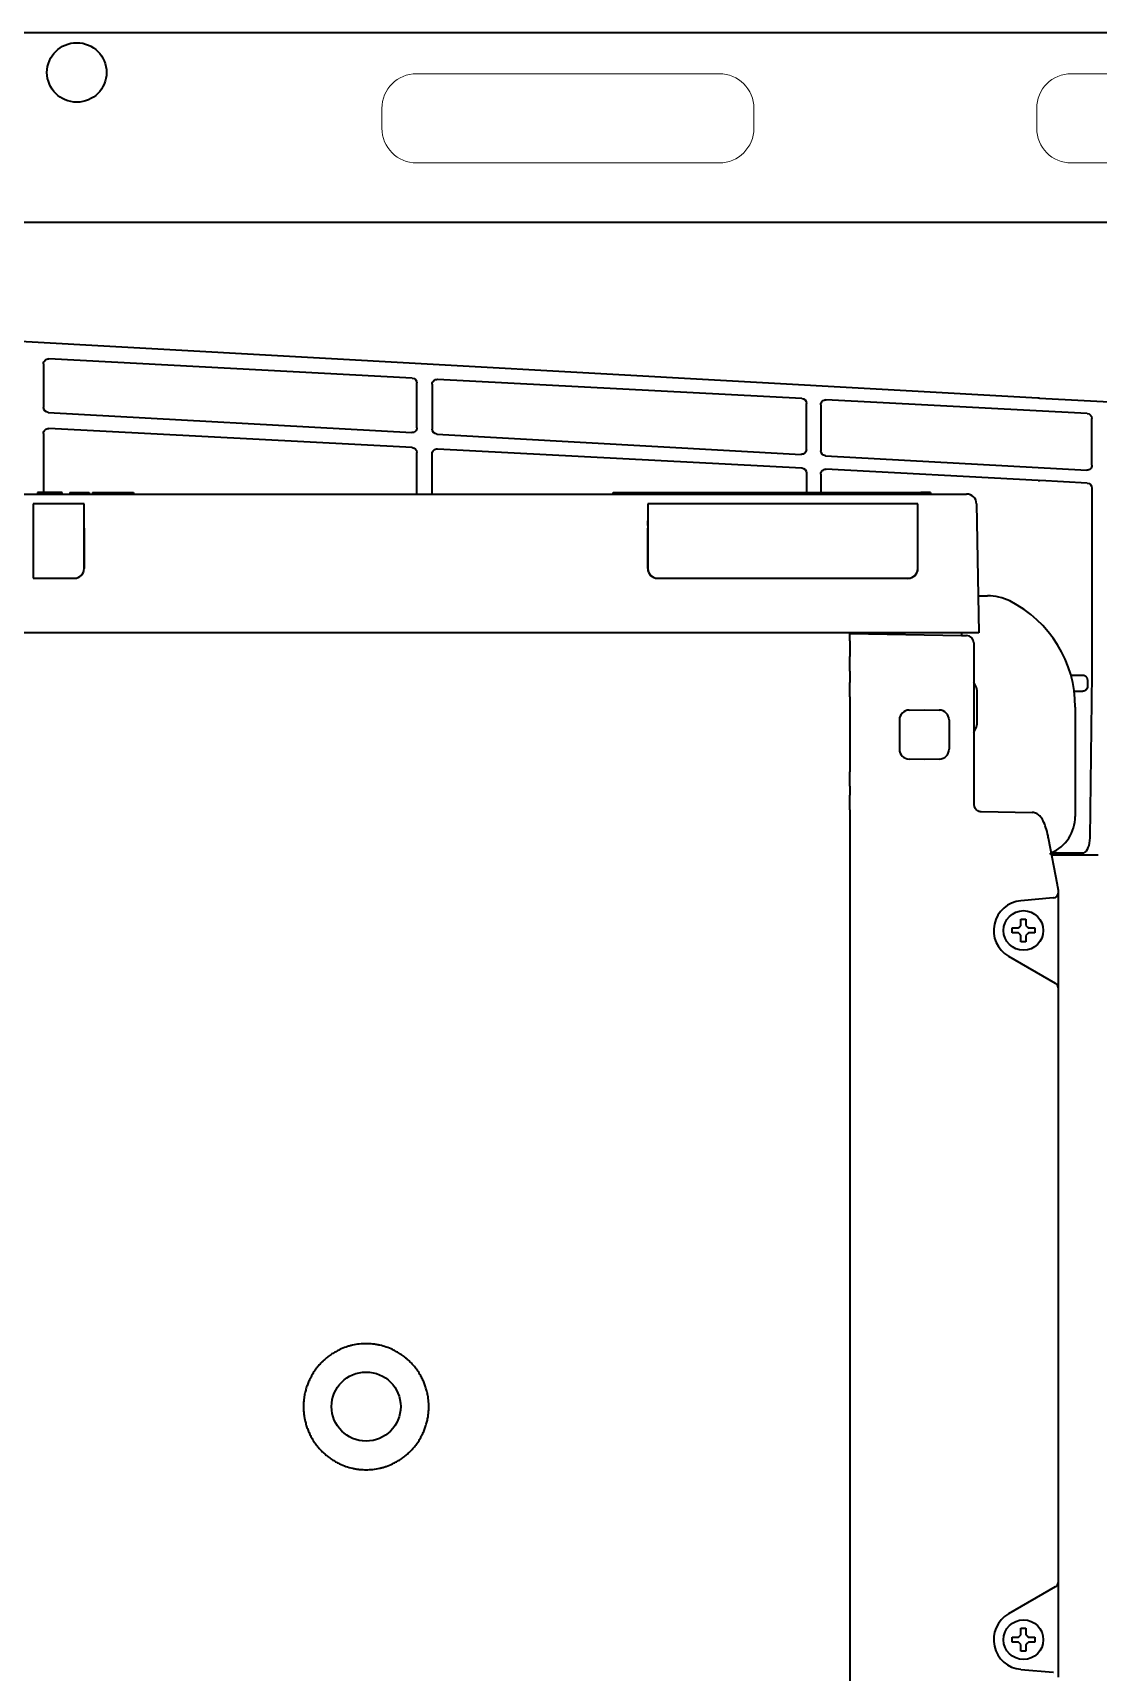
# Model space of a CAD drawing. Extents: x 5809 to 10669, y -850 to 3566.
# Drawn here: x 8497.3 to 8712, y 3177 to 3507.5 of the extents above; entities that cross this region are included whole.
import ezdxf

# ---------------------------------------------------------------- set-up
doc = ezdxf.new("R2010")
doc.units = 0
doc.header["$LTSCALE"] = 5
doc.layers.get('0').update_dxf_attribs({"linetype": 'CONTINUOUS', "lineweight": 0})
doc.layers.add('1', color=7, linetype='CONTINUOUS', true_color=0xffffff)

msp = doc.modelspace()

# ---------------------------------------------------------------- linework, layer by layer
for p, q in [((8635.64, 3499.28), (8574.64, 3499.28)), ((8767.64, 3499.28), (8706.64, 3499.28)), ((8567.64, 3492.28), (8567.64, 3488.28)), ((8642.64, 3488.28), (8642.64, 3492.28)), ((8699.64, 3492.28), (8699.64, 3488.28)), ((8574.64, 3481.28), (8635.64, 3481.28)), ((8706.64, 3481.28), (8767.64, 3481.28))]:
    msp.add_line(p, q)
for centre, start, end in [((8574.64, 3492.28), 90, 180), ((8635.64, 3492.28), 0, 90), ((8706.64, 3492.28), 90, 180), ((8574.64, 3488.28), 180, 270), ((8635.64, 3488.28), 270, 0), ((8706.64, 3488.28), 180, 270)]:
    msp.add_arc(centre, 7, start, end)
at = {"layer": '1', "color": 7, "linetype": 'Continuous', "lineweight": 35}
for p, q in [((9230.14, 3507.53), (8376.14, 3507.53)), ((9178.12, 3469.28), (8428.03, 3469.28)), ((8415.47, 3449.74), (8699.86, 3433.89)), ((8573.77, 3437.92), (8500.49, 3441.77)), ((8499.44, 3440.77), (8499.44, 3431.98)), ((8574.71, 3427.9), (8574.71, 3436.92)), ((8577.78, 3436.66), (8577.78, 3427.62)), ((8652.28, 3433.8), (8578.83, 3437.65)), ((8653.22, 3423.52), (8653.22, 3432.8)), ((8656.12, 3432.54), (8656.12, 3423.25)), ((8709.83, 3430.76), (8657.17, 3433.54)), ((8700.19, 3433.87), (8803.03, 3428.3)), ((8500.38, 3430.99), (8573.66, 3426.9)), ((8710.78, 3420.33), (8710.78, 3429.76)), ((8499.44, 3426.75), (8499.44, 3414.83)), ((8573.77, 3423.9), (8500.49, 3427.75)), ((8578.72, 3426.62), (8652.17, 3422.52)), ((8574.71, 3414.53), (8574.71, 3422.91)), ((8577.78, 3414.53), (8577.78, 3422.64)), ((8578.83, 3423.63), (8652.28, 3419.78)), ((8657.07, 3422.25), (8709.73, 3419.33)), ((8653.22, 3418.78), (8653.22, 3414.83)), ((8656.12, 3418.52), (8656.12, 3414.83)), ((8699.94, 3417.27), (8657.17, 3419.52)), ((8498.22, 3414.83), (8498.22, 3414.53)), ((8503.22, 3414.83), (8498.22, 3414.83)), ((8503.22, 3414.53), (8503.22, 3414.83)), ((8504.72, 3414.83), (8508.63, 3414.83)), ((8504.72, 3414.83), (8504.72, 3414.53)), ((8508.63, 3414.83), (8508.63, 3414.53)), ((8509.31, 3414.83), (8517.55, 3414.83)), ((8509.31, 3414.83), (8509.31, 3414.53)), ((8517.55, 3414.83), (8517.55, 3414.53)), ((8614.27, 3414.83), (8616.27, 3414.83)), ((8614.27, 3414.53), (8614.27, 3414.83)), ((8616.27, 3414.83), (8676.27, 3414.83)), ((8641.19, 3414.83), (8641.19, 3414.98)), ((8678.27, 3414.83), (8676.27, 3414.83)), ((8678.27, 3414.83), (8678.27, 3414.53)), ((8709.83, 3416.74), (8700.26, 3417.26)), ((8710.78, 3415.74), (8710.78, 3385.87)), ((8443.43, 3414.53), (8685.52, 3414.53)), ((8497.34, 3412.53), (8497.33, 3397.53)), ((8507.62, 3412.53), (8497.34, 3412.53)), ((8497.35, 3412.28), (8497.34, 3397.53)), ((8507.63, 3399.53), (8507.62, 3412.53)), ((8621.24, 3412.53), (8621.23, 3399.53)), ((8675.71, 3412.53), (8621.24, 3412.53)), ((8621.28, 3412.28), (8621.27, 3409.1)), ((8675.68, 3399.53), (8675.67, 3412.28)), ((8675.71, 3399.53), (8675.71, 3412.53)), ((8687.52, 3412.56), (8687.97, 3386.53)), ((8507.61, 3407.63), (8507.62, 3399.53)), ((8621.25, 3399.53), (8621.26, 3407.63)), ((8621.23, 3399.53), (8621.25, 3399.53)), ((8675.68, 3399.53), (8675.71, 3399.53)), ((8497.33, 3397.53), (8505.62, 3397.53)), ((8623.23, 3397.53), (8673.71, 3397.53)), ((8687.84, 3394.03), (8689.73, 3394.03)), ((8685.97, 3386.53), (8442.97, 3386.53)), ((8661.97, 3384.91), (8661.97, 3386.41)), ((8661.97, 3386.41), (8684.52, 3386.02)), ((8661.97, 3384.91), (8661.97, 3381.74)), ((8684.47, 3386.53), (8684.47, 3386.02)), ((8684.52, 3386.02), (8685.5, 3386)), ((8687.97, 3386.53), (8685.97, 3386.53)), ((8661.97, 3378.81), (8661.97, 3381.74)), ((8686.97, 3384.5), (8686.97, 3381.74)), ((8661.97, 3378.81), (8661.97, 3376.55)), ((8686.97, 3378.62), (8686.97, 3376.35)), ((8661.97, 3373.62), (8661.97, 3376.55)), ((8708.83, 3377.95), (8706.55, 3377.95)), ((8706.57, 3377.88), (8706.57, 3377.88)), ((8709.92, 3375.77), (8709.92, 3376.99)), ((8710.74, 3378.27), (8710.33, 3345.22)), ((8661.97, 3373.62), (8661.97, 3358.54)), ((8686.97, 3373.62), (8686.97, 3358.54)), ((8687.67, 3368.78), (8687.67, 3374.28)), ((8707.2, 3374.77), (8708.92, 3374.77)), ((8708.92, 3374.77), (8708.92, 3374.77)), ((8671.97, 3368.97), (8671.97, 3363.08)), ((8673.94, 3370.97), (8676.97, 3371.03)), ((8676.97, 3371.03), (8680.01, 3370.97)), ((8681.97, 3368.97), (8681.97, 3363.08)), ((8707.42, 3371.53), (8707.42, 3349.53)), ((8661.97, 3355.59), (8661.97, 3358.54)), ((8676.97, 3361.03), (8673.94, 3361.08)), ((8680.01, 3361.08), (8676.97, 3361.03)), ((8661.97, 3355.59), (8661.97, 3353.82)), ((8686.97, 3355.84), (8686.97, 3354.06)), ((8661.97, 3350.86), (8661.97, 3353.82)), ((8661.97, 3350.86), (8661.97, 3091.24)), ((8687.71, 3350.65), (8687.74, 3350.69)), ((8688.45, 3350.5), (8698.74, 3350.32)), ((8703.82, 3335.73), (8702.02, 3345.12)), ((8708.83, 3342.12), (8703.36, 3342.12)), ((8712.04, 3341.71), (8703.36, 3341.71)), ((8702.99, 3333.08), (8696.45, 3332.5)), ((8703.06, 3333.08), (8702.99, 3333.08)), ((8703.97, 3334.76), (8703.97, 3334.08)), ((8703.97, 3334.08), (8703.97, 3332.07)), ((8703.97, 3332.07), (8703.97, 3317.27)), ((8694.67, 3326.53), (8694.67, 3327.03)), ((8694.67, 3326.03), (8694.67, 3326.53)), ((8699.27, 3327.03), (8699.27, 3326.53)), ((8699.27, 3326.53), (8699.27, 3326.03)), ((8693.97, 3321.33), (8703.4, 3315.89)), ((8703.4, 3315.89), (8703.47, 3315.85)), ((8703.97, 3317.27), (8703.97, 3314.98)), ((8703.97, 3314.98), (8703.97, 3195.07)), ((8703.4, 3194.17), (8693.97, 3188.72)), ((8703.47, 3194.21), (8703.4, 3194.17)), ((8703.97, 3195.07), (8703.97, 3192.78)), ((8703.97, 3192.78), (8703.97, 3177.98)), ((8694.67, 3183.53), (8694.67, 3184.03)), ((8694.67, 3183.03), (8694.67, 3183.53)), ((8699.27, 3184.03), (8699.27, 3183.53)), ((8699.27, 3183.53), (8699.27, 3183.03)), ((8696.45, 3177.55), (8702.99, 3176.98)), ((8702.99, 3176.98), (8703.06, 3176.97)), ((8703.97, 3177.98), (8703.97, 3175.97))]:
    msp.add_line(p, q, dxfattribs=at)
at = {"layer": '1', "color": 51, "linetype": 'Continuous', "lineweight": 13}
for p, q in [((8616.27, 3414.83), (8616.27, 3414.53)), ((8676.27, 3414.53), (8676.27, 3414.83))]:
    msp.add_line(p, q, dxfattribs=at)
at = {"layer": '1', "color": 7, "linetype": 'Continuous', "lineweight": 35}
for centre, radius in [((8506.14, 3499.53), 6), ((8696.97, 3326.53), 4), ((8564.47, 3230.53), 6.97), ((8696.97, 3183.53), 4)]:
    msp.add_circle(centre, radius, dxfattribs=at)
for centre, radius, start, end in [((8685.52, 3412.53), 2, 1, 90), ((8689.73, 3384.03), 10, 63.2345, 90), ((8683.42, 3371.53), 24, 0, 63.2345), ((8685.47, 3384.5), 1.5, 0, 89), ((8683.42, 3374.28), 4.25, 0, 33.3561), ((8673.97, 3368.97), 2, 91, 180), ((8679.97, 3368.97), 2, 0, 89), ((8683.42, 3368.78), 4.25, 326.6439, 0), ((8673.97, 3363.08), 2, 180, 269), ((8679.97, 3363.08), 2, 271, 0), ((8688.47, 3352), 1.5, 240.8126, 269), ((8699.42, 3349.53), 8, 293.2873, 0), ((8696.97, 3326.53), 6, 95, 240), ((8702.97, 3334.08), 1, 275, 0), ((8702.97, 3314.98), 1, 0, 60), ((8702.97, 3195.07), 1, 300, 0), ((8696.97, 3183.53), 6, 120, 265)]:
    msp.add_arc(centre, radius, start, end, dxfattribs=at)
at = {"layer": '1', "color": 7, "linetype": 'Continuous', "lineweight": 35, "extrusion": (0, 0, -1)}
for centre, major_axis, ratio, start_param, end_param in [((8500.44, 3440.77), (0.829, 0.56), 0.999069, 3.735813, 5.359692), ((8573.71, 3436.92), (0.996, 0.091), 0.99936, -1.425283, 0.090602), ((8578.78, 3436.66), (0.829, 0.56), 0.999069, 3.735813, 5.359692), ((8500.44, 3431.98), (-0.821, 0.571), 0.999112, 4.158901, 5.674785), ((8652.22, 3432.8), (0.996, 0.091), 0.99936, -1.425283, 0.090602), ((8657.12, 3432.54), (0.829, 0.56), 0.999069, 3.735813, 5.359692), ((8700.19, 3434.43), (-10.7, 0.58), 0.052331, 4.709548, 4.740214), ((8573.71, 3427.9), (-0.996, 0.089), 0.999321, 3.053132, 4.677011), ((8709.78, 3429.76), (-0.947, 0.321), 0.99941, 1.29871, 2.814595), ((8500.44, 3426.75), (0.865, 0.501), 0.998992, 3.666843, 5.290721), ((8578.78, 3427.62), (-0.821, 0.571), 0.999112, 4.158901, 5.674785), ((8573.71, 3422.9), (-0.999, 0.037), 0.999278, 1.58848, 3.104364), ((8578.78, 3422.64), (0.829, 0.56), 0.999069, 3.735813, 5.359692), ((8652.22, 3423.52), (-0.996, 0.089), 0.999321, 3.053132, 4.677011), ((8657.12, 3423.25), (-0.821, 0.571), 0.999112, 4.158901, 5.674785), ((8652.22, 3418.78), (0.996, 0.091), 0.99936, -1.425283, 0.090602), ((8657.12, 3418.52), (0.829, 0.56), 0.999069, 3.735813, 5.359692), ((8709.78, 3420.33), (-0.312, 0.954), 0.996071, 1.887026, 3.510904), ((8700.26, 3416.69), (-10.7, 0.58), 0.052331, 1.537291, 1.567956), ((8709.78, 3415.74), (-0.947, 0.321), 0.99941, 1.29871, 2.814595), ((8710.55, 3385.87), (0, 13.25), 0.017455, 1.570796, 2.181662), ((8708.83, 3378.05), (-1.9, 0), 0.052408, 4.665466, 4.712389), ((8708.92, 3375.78), (0, 1), 0.995902, 1.570796, 3.141593), ((8703.37, 3343.71), (-1.49, 1.34), 0.998167, 4.418866, 4.568634), ((8708.83, 3345.28), (0, 3.21), 0.466805, 1.58825, 2.942977)]:
    msp.add_ellipse(centre, major_axis=major_axis, ratio=ratio, start_param=start_param, end_param=end_param, dxfattribs=at)
at = {"layer": '1', "color": 7, "linetype": 'Continuous', "lineweight": 35}
for centre, major_axis, ratio, start_param, end_param in [((8621.28, 3412.28), (0, 0.25), 0.034921, 0, 1.553343), ((8675.66, 3412.28), (0, 0.25), 0.034921, -1.553343, 0), ((8621.33, 3407.56), (0, 2), 0.034921, 1.247894, 1.53589), ((8621.17, 3409.15), (0, 3), 0.034921, 4.389487, 4.694936), ((8505.62, 3399.53), (-1.91, 0.6), 0.998143, 1.876469, 3.447265), ((8505.62, 3399.53), (-1.7, 1.05), 0.998638, 2.15093, 3.695533), ((8623.23, 3399.53), (1.9, 0.63), 0.998478, 2.819577, 4.390373), ((8623.26, 3399.53), (1.7, 1.05), 0.998638, 2.587653, 4.158449), ((8673.68, 3399.53), (-1.85, 0.77), 0.999139, 1.963648, 3.534444), ((8673.71, 3399.53), (-1.9, 0.63), 0.998478, 1.892812, 3.463608)]:
    msp.add_ellipse(centre, major_axis=major_axis, ratio=ratio, start_param=start_param, end_param=end_param, dxfattribs=at)
for points, degree, knots in [([(8686.97, 3381.74), (8686.97, 3380.92), (8686.97, 3380.2), (8686.97, 3378.99), (8686.97, 3378.62)], 2, [0, 0, 0, 0.5, 0.5, 1, 1, 1]), ([(8709.92, 3376.99), (8709.92, 3377), (8709.92, 3377.02), (8709.92, 3377.06), (8709.92, 3377.08), (8709.91, 3377.13), (8709.91, 3377.16), (8709.9, 3377.21), (8709.89, 3377.23), (8709.88, 3377.26), (8709.88, 3377.28), (8709.86, 3377.32), (8709.85, 3377.35), (8709.83, 3377.41), (8709.81, 3377.44), (8709.78, 3377.49), (8709.77, 3377.51), (8709.73, 3377.56), (8709.71, 3377.58), (8709.67, 3377.63), (8709.65, 3377.65), (8709.61, 3377.69), (8709.59, 3377.71), (8709.54, 3377.75), (8709.52, 3377.77), (8709.44, 3377.82), (8709.39, 3377.85), (8709.31, 3377.88), (8709.3, 3377.88), (8709.26, 3377.89), (8709.25, 3377.9), (8709.2, 3377.91), (8709.17, 3377.92), (8709.1, 3377.94), (8709.07, 3377.94), (8709, 3377.95), (8708.96, 3377.95), (8708.92, 3377.95)], 3, [0, 0, 0, 0, 0.03125, 0.03125, 0.0625, 0.0625, 0.125, 0.125, 0.15625, 0.15625, 0.1875, 0.1875, 0.25, 0.25, 0.3125, 0.3125, 0.375, 0.375, 0.4375, 0.4375, 0.5, 0.5, 0.5625, 0.5625, 0.625, 0.625, 0.75, 0.75, 0.78125, 0.78125, 0.8125, 0.8125, 0.875, 0.875, 0.9375, 0.9375, 1, 1, 1, 1]), ([(8686.97, 3352), (8686.97, 3352), (8686.97, 3352), (8686.97, 3351.96), (8686.98, 3351.86), (8687, 3351.72), (8687.02, 3351.62), (8687.03, 3351.57)], 3, [0, 0, 0, 0, 0.000025, 0.000025, 0.33335, 0.666675, 1, 1, 1, 1]), ([(8687.03, 3351.57), (8687.04, 3351.57), (8687.04, 3351.56), (8687.05, 3351.54), (8687.05, 3351.52), (8687.06, 3351.51), (8687.06, 3351.49), (8687.07, 3351.47), (8687.08, 3351.45), (8687.08, 3351.44), (8687.09, 3351.42), (8687.1, 3351.4), (8687.1, 3351.39), (8687.11, 3351.37), (8687.12, 3351.35), (8687.13, 3351.33), (8687.14, 3351.32), (8687.15, 3351.3), (8687.16, 3351.28), (8687.16, 3351.27), (8687.17, 3351.25), (8687.18, 3351.23), (8687.19, 3351.22), (8687.2, 3351.2), (8687.21, 3351.18), (8687.23, 3351.17), (8687.24, 3351.15), (8687.25, 3351.13), (8687.26, 3351.12), (8687.27, 3351.1), (8687.28, 3351.09), (8687.3, 3351.07), (8687.31, 3351.06), (8687.32, 3351.04), (8687.33, 3351.02), (8687.35, 3351.01), (8687.36, 3350.99), (8687.37, 3350.98), (8687.39, 3350.96), (8687.4, 3350.95), (8687.42, 3350.93), (8687.43, 3350.92), (8687.45, 3350.91), (8687.46, 3350.89), (8687.48, 3350.88), (8687.49, 3350.86), (8687.51, 3350.85), (8687.53, 3350.84), (8687.54, 3350.82), (8687.56, 3350.81), (8687.58, 3350.8), (8687.59, 3350.78), (8687.61, 3350.77), (8687.63, 3350.76), (8687.65, 3350.75), (8687.67, 3350.74), (8687.68, 3350.72), (8687.7, 3350.71), (8687.72, 3350.7), (8687.74, 3350.69), (8687.74, 3350.69)], 3, [0, 0, 0, 0, 0.015471, 0.031003, 0.046598, 0.062255, 0.077974, 0.093755, 0.109598, 0.125503, 0.141471, 0.1575, 0.173591, 0.189745, 0.20596, 0.222238, 0.238578, 0.25498, 0.271444, 0.28797, 0.304558, 0.321209, 0.337921, 0.354696, 0.371533, 0.388432, 0.405393, 0.422416, 0.439502, 0.456649, 0.473859, 0.491131, 0.508465, 0.525861, 0.54332, 0.56084, 0.578423, 0.596068, 0.613775, 0.631545, 0.649376, 0.66727, 0.685226, 0.703245, 0.721325, 0.739468, 0.757673, 0.77594, 0.794269, 0.812661, 0.831115, 0.849631, 0.868209, 0.886849, 0.905552, 0.924317, 0.943145, 0.962034, 0.980986, 1, 1, 1, 1]), ([(8702.02, 3345.12), (8701.96, 3345.44), (8701.77, 3346.35), (8701.39, 3347.68), (8700.9, 3348.82), (8700.34, 3349.61), (8699.63, 3350.17), (8699.05, 3350.29), (8698.74, 3350.32)], 3, [0, 0, 0, 0, 0.11439, 0.340211, 0.575406, 0.741928, 0.873905, 1, 1, 1, 1]), ([(8703.36, 3342.12), (8703.31, 3342.12), (8703.25, 3342.12), (8703.13, 3342.13), (8703.07, 3342.14), (8702.96, 3342.16), (8702.9, 3342.17), (8702.82, 3342.2), (8702.79, 3342.21), (8702.74, 3342.23), (8702.71, 3342.24), (8702.68, 3342.26)], 3, [0, 0, 0, 0, 0.25, 0.25, 0.5, 0.5, 0.75, 0.75, 0.875, 0.875, 1, 1, 1, 1]), ([(8709.13, 3342.13), (8709.08, 3342.12), (8709.03, 3342.12), (8708.93, 3342.12), (8708.88, 3342.12), (8708.83, 3342.12)], 3, [0, 0, 0, 0, 0.5, 0.5, 1, 1, 1, 1]), ([(8703.36, 3341.71), (8703.36, 3341.71), (8703.34, 3341.71), (8703.32, 3341.71), (8703.3, 3341.71), (8703.28, 3341.71), (8703.25, 3341.71), (8703.23, 3341.71), (8703.21, 3341.71), (8703.19, 3341.72), (8703.17, 3341.72), (8703.14, 3341.72), (8703.12, 3341.72), (8703.1, 3341.73), (8703.08, 3341.73), (8703.06, 3341.73), (8703.04, 3341.74), (8703.01, 3341.74), (8702.99, 3341.74), (8702.97, 3341.75), (8702.95, 3341.75), (8702.93, 3341.76), (8702.91, 3341.76), (8702.89, 3341.77), (8702.86, 3341.77), (8702.84, 3341.78), (8702.82, 3341.78), (8702.8, 3341.79), (8702.78, 3341.79), (8702.76, 3341.8), (8702.74, 3341.81), (8702.72, 3341.81), (8702.7, 3341.82), (8702.68, 3341.83), (8702.65, 3341.84), (8702.63, 3341.84), (8702.61, 3341.85), (8702.59, 3341.86), (8702.57, 3341.87), (8702.55, 3341.88), (8702.53, 3341.89), (8702.52, 3341.89), (8702.51, 3341.9)], 3, [0, 0, 0, 0, 0.024913, 0.049823, 0.074731, 0.099637, 0.124542, 0.149446, 0.17435, 0.199254, 0.22416, 0.249067, 0.273976, 0.298889, 0.323805, 0.348725, 0.37365, 0.39858, 0.423516, 0.448458, 0.473408, 0.498365, 0.52333, 0.548304, 0.573288, 0.598282, 0.623286, 0.648301, 0.673328, 0.698368, 0.72342, 0.748486, 0.773565, 0.798659, 0.823768, 0.848893, 0.874034, 0.899192, 0.924367, 0.949559, 0.97477, 1, 1, 1, 1]), ([(8697.47, 3328.83), (8697.47, 3328.62), (8697.47, 3328.41), (8697.47, 3328.09), (8697.47, 3327.98), (8697.47, 3327.75), (8697.47, 3327.64), (8697.47, 3327.53)], 3, [0, 0, 0, 0, 0.5, 0.5, 0.75, 0.75, 1, 1, 1, 1]), ([(8694.67, 3327.03), (8694.88, 3327.03), (8695.09, 3327.03), (8695.41, 3327.03), (8695.52, 3327.03), (8695.74, 3327.03), (8695.86, 3327.03), (8695.97, 3327.03)], 3, [0, 0, 0, 0, 0.5, 0.5, 0.75, 0.75, 1, 1, 1, 1]), ([(8696.47, 3324.23), (8696.47, 3324.43), (8696.47, 3324.64), (8696.47, 3324.96), (8696.47, 3325.07), (8696.47, 3325.3), (8696.47, 3325.41), (8696.47, 3325.53)], 3, [0, 0, 0, 0, 0.5, 0.5, 0.75, 0.75, 1, 1, 1, 1]), ([(8699.27, 3326.03), (8699.07, 3326.03), (8698.86, 3326.03), (8698.54, 3326.03), (8698.43, 3326.03), (8698.2, 3326.03), (8698.09, 3326.03), (8697.97, 3326.03)], 3, [0, 0, 0, 0, 0.5, 0.5, 0.75, 0.75, 1, 1, 1, 1]), ([(8569.81, 3242.01), (8569.39, 3242.21), (8568.54, 3242.56), (8567.66, 3242.81), (8567.15, 3242.92), (8567.09, 3242.93), (8566.98, 3242.96), (8566.81, 3242.99), (8566.64, 3243.02), (8566.3, 3243.08), (8566.08, 3243.11), (8565.39, 3243.18), (8564.93, 3243.21), (8564.01, 3243.21), (8563.1, 3243.16), (8562.19, 3243.01), (8561.69, 3242.9), (8561.63, 3242.88), (8561.52, 3242.86), (8561.35, 3242.81), (8561.18, 3242.77), (8560.85, 3242.68), (8560.63, 3242.61), (8559.98, 3242.38), (8559.56, 3242.21), (8559.14, 3242.01)], 3, [0, 0, 0, 0, 0.125, 0.25, 0.25, 0.265625, 0.265625, 0.28125, 0.3125, 0.3125, 0.375, 0.375, 0.5, 0.5, 0.625, 0.75, 0.75, 0.765625, 0.765625, 0.78125, 0.8125, 0.8125, 0.875, 0.875, 1, 1, 1, 1]), ([(8559.14, 3242.01), (8558.87, 3241.89), (8558.6, 3241.75), (8558.08, 3241.45), (8557.57, 3241.14), (8556.84, 3240.63), (8556.37, 3240.25), (8556.03, 3239.95), (8555.92, 3239.85), (8555.76, 3239.69), (8555.7, 3239.64), (8555.6, 3239.53), (8555.33, 3239.27), (8554.88, 3238.77), (8554.32, 3238.07), (8553.81, 3237.33), (8553.51, 3236.81), (8553.33, 3236.48), (8553.3, 3236.41), (8553.23, 3236.28), (8553.19, 3236.21), (8553.09, 3236.01), (8553.03, 3235.87), (8552.84, 3235.46), (8552.62, 3234.91), (8552.34, 3234.06), (8552.19, 3233.48), (8552.06, 3232.9), (8552.01, 3232.6), (8551.96, 3232.23), (8551.95, 3232.15), (8551.93, 3232), (8551.9, 3231.78), (8551.88, 3231.55), (8551.85, 3231.1), (8551.83, 3230.51), (8551.86, 3229.61), (8551.92, 3229.02), (8551.99, 3228.57), (8552.02, 3228.35), (8552.06, 3228.13), (8552.09, 3227.98), (8552.11, 3227.91), (8552.19, 3227.54), (8552.26, 3227.25), (8552.43, 3226.67), (8552.61, 3226.11), (8552.95, 3225.28), (8553.21, 3224.74), (8553.43, 3224.34), (8553.5, 3224.21), (8553.62, 3224.02), (8553.65, 3223.95), (8553.73, 3223.82), (8553.93, 3223.5), (8554.31, 3222.95), (8554.87, 3222.25), (8555.47, 3221.59), (8555.91, 3221.17), (8556.19, 3220.92), (8556.24, 3220.87), (8556.36, 3220.78), (8556.42, 3220.73), (8556.59, 3220.58), (8556.71, 3220.49), (8557.07, 3220.21), (8557.56, 3219.87), (8558.32, 3219.4), (8558.86, 3219.12), (8559.13, 3218.99)], 3, [0, 0, 0, 0, 0.03125, 0.03125, 0.0625, 0.09375, 0.125, 0.125, 0.140625, 0.140625, 0.148438, 0.148438, 0.15625, 0.1875, 0.21875, 0.25, 0.28125, 0.28125, 0.289063, 0.289063, 0.296875, 0.296875, 0.3125, 0.3125, 0.34375, 0.375, 0.40625, 0.40625, 0.4375, 0.4375, 0.445313, 0.445313, 0.453125, 0.46875, 0.46875, 0.5, 0.53125, 0.5625, 0.5625, 0.578125, 0.585938, 0.585938, 0.59375, 0.59375, 0.625, 0.625, 0.65625, 0.6875, 0.71875, 0.71875, 0.734375, 0.734375, 0.742188, 0.742188, 0.75, 0.78125, 0.8125, 0.84375, 0.875, 0.875, 0.882812, 0.882812, 0.890625, 0.890625, 0.90625, 0.90625, 0.9375, 0.96875, 1, 1, 1, 1]), ([(8569.81, 3218.99), (8570.09, 3219.12), (8570.35, 3219.26), (8570.88, 3219.55), (8571.39, 3219.86), (8572.12, 3220.38), (8572.58, 3220.76), (8572.92, 3221.06), (8573.03, 3221.16), (8573.19, 3221.32), (8573.25, 3221.37), (8573.35, 3221.48), (8573.62, 3221.74), (8574.07, 3222.24), (8574.63, 3222.94), (8575.14, 3223.68), (8575.44, 3224.2), (8575.62, 3224.53), (8575.65, 3224.6), (8575.72, 3224.73), (8575.76, 3224.8), (8575.86, 3225), (8575.92, 3225.14), (8576.11, 3225.55), (8576.33, 3226.1), (8576.61, 3226.95), (8576.76, 3227.53), (8576.88, 3228.11), (8576.94, 3228.41), (8576.99, 3228.78), (8577, 3228.86), (8577.02, 3229.01), (8577.04, 3229.23), (8577.06, 3229.46), (8577.1, 3229.91), (8577.12, 3230.5), (8577.08, 3231.4), (8577.02, 3231.99), (8576.96, 3232.44), (8576.92, 3232.66), (8576.88, 3232.88), (8576.85, 3233.03), (8576.84, 3233.1), (8576.76, 3233.47), (8576.68, 3233.76), (8576.52, 3234.34), (8576.33, 3234.9), (8575.99, 3235.73), (8575.73, 3236.27), (8575.51, 3236.67), (8575.44, 3236.8), (8575.33, 3236.99), (8575.29, 3237.06), (8575.21, 3237.19), (8575.01, 3237.51), (8574.63, 3238.06), (8574.07, 3238.76), (8573.47, 3239.42), (8573.04, 3239.84), (8572.75, 3240.09), (8572.7, 3240.14), (8572.58, 3240.23), (8572.52, 3240.28), (8572.35, 3240.43), (8572.23, 3240.52), (8571.87, 3240.79), (8571.38, 3241.14), (8570.61, 3241.61), (8570.08, 3241.89), (8569.81, 3242.01)], 3, [0, 0, 0, 0, 0.03125, 0.03125, 0.0625, 0.09375, 0.125, 0.125, 0.140625, 0.140625, 0.148438, 0.148438, 0.15625, 0.1875, 0.21875, 0.25, 0.28125, 0.28125, 0.289063, 0.289063, 0.296875, 0.296875, 0.3125, 0.3125, 0.34375, 0.375, 0.40625, 0.40625, 0.4375, 0.4375, 0.445313, 0.445313, 0.453125, 0.46875, 0.46875, 0.5, 0.53125, 0.5625, 0.5625, 0.578125, 0.585938, 0.585938, 0.59375, 0.59375, 0.625, 0.625, 0.65625, 0.6875, 0.71875, 0.71875, 0.734375, 0.734375, 0.742188, 0.742188, 0.75, 0.78125, 0.8125, 0.84375, 0.875, 0.875, 0.882813, 0.882813, 0.890625, 0.890625, 0.90625, 0.90625, 0.9375, 0.96875, 1, 1, 1, 1]), ([(8559.13, 3218.99), (8559.55, 3218.8), (8560.4, 3218.45), (8561.29, 3218.2), (8561.79, 3218.09), (8561.85, 3218.07), (8561.96, 3218.05), (8562.13, 3218.02), (8562.3, 3217.98), (8562.64, 3217.93), (8562.87, 3217.9), (8563.55, 3217.82), (8564.01, 3217.79), (8564.93, 3217.79), (8565.85, 3217.85), (8566.76, 3218), (8567.26, 3218.11), (8567.32, 3218.12), (8567.43, 3218.15), (8567.6, 3218.19), (8567.77, 3218.24), (8568.1, 3218.33), (8568.32, 3218.4), (8568.97, 3218.62), (8569.4, 3218.8), (8569.81, 3218.99)], 3, [0, 0, 0, 0, 0.125, 0.25, 0.25, 0.265625, 0.265625, 0.28125, 0.3125, 0.3125, 0.375, 0.375, 0.5, 0.5, 0.625, 0.75, 0.75, 0.765625, 0.765625, 0.78125, 0.8125, 0.8125, 0.875, 0.875, 1, 1, 1, 1]), ([(8694.67, 3184.03), (8694.88, 3184.03), (8695.09, 3184.03), (8695.41, 3184.03), (8695.52, 3184.03), (8695.74, 3184.03), (8695.86, 3184.03), (8695.97, 3184.03)], 3, [0, 0, 0, 0, 0.5, 0.5, 0.75, 0.75, 1, 1, 1, 1]), ([(8697.47, 3185.83), (8697.47, 3185.62), (8697.47, 3185.41), (8697.47, 3185.09), (8697.47, 3184.98), (8697.47, 3184.75), (8697.47, 3184.64), (8697.47, 3184.53)], 3, [0, 0, 0, 0, 0.5, 0.5, 0.75, 0.75, 1, 1, 1, 1]), ([(8696.47, 3181.23), (8696.47, 3181.43), (8696.47, 3181.64), (8696.47, 3181.96), (8696.47, 3182.07), (8696.47, 3182.3), (8696.47, 3182.41), (8696.47, 3182.53)], 3, [0, 0, 0, 0, 0.5, 0.5, 0.75, 0.75, 1, 1, 1, 1]), ([(8699.27, 3183.03), (8699.07, 3183.03), (8698.86, 3183.03), (8698.54, 3183.03), (8698.43, 3183.03), (8698.2, 3183.03), (8698.09, 3183.03), (8697.97, 3183.03)], 3, [0, 0, 0, 0, 0.5, 0.5, 0.75, 0.75, 1, 1, 1, 1])]:
    msp.add_open_spline(points, degree=degree, knots=knots, dxfattribs=at)
for points, degree in [([(8686.97, 3376.35), (8686.97, 3373.62)], 1), ([(8686.97, 3358.54), (8686.97, 3355.84)], 1), ([(8686.97, 3354.06), (8686.97, 3353.66), (8686.97, 3352)], 2), ([(8703.87, 3335.53), (8703.84, 3335.62), (8703.82, 3335.73)], 2), ([(8703.96, 3334.77), (8703.98, 3335.19), (8703.86, 3335.52)], 2), ([(8696.47, 3327.53), (8696.47, 3327.58), (8696.47, 3327.69), (8696.47, 3327.85), (8696.47, 3328.01), (8696.47, 3328.16), (8696.47, 3328.32), (8696.47, 3328.47), (8696.47, 3328.64), (8696.47, 3328.76), (8696.47, 3328.83)], 3), ([(8696.47, 3328.83), (8696.64, 3328.83), (8696.97, 3328.83), (8697.31, 3328.83), (8697.47, 3328.83)], 3), ([(8695.97, 3326.03), (8695.92, 3326.03), (8695.81, 3326.03), (8695.65, 3326.03), (8695.49, 3326.03), (8695.33, 3326.03), (8695.18, 3326.03), (8695.03, 3326.03), (8694.86, 3326.03), (8694.74, 3326.03), (8694.67, 3326.03)], 3), ([(8695.97, 3327.03), (8696, 3327.05), (8696.04, 3327.1), (8696.12, 3327.17), (8696.19, 3327.24), (8696.26, 3327.31), (8696.33, 3327.38), (8696.4, 3327.45), (8696.45, 3327.5), (8696.47, 3327.53)], 3), ([(8696.47, 3325.53), (8696.45, 3325.55), (8696.4, 3325.6), (8696.32, 3325.68), (8696.25, 3325.75), (8696.18, 3325.82), (8696.11, 3325.89), (8696.04, 3325.96), (8696, 3326), (8695.97, 3326.03)], 3), ([(8697.47, 3327.53), (8697.5, 3327.5), (8697.55, 3327.45), (8697.62, 3327.38), (8697.7, 3327.3), (8697.77, 3327.23), (8697.83, 3327.16), (8697.9, 3327.1), (8697.95, 3327.05), (8697.97, 3327.03)], 3), ([(8697.97, 3326.03), (8697.95, 3326), (8697.9, 3325.95), (8697.83, 3325.88), (8697.76, 3325.81), (8697.69, 3325.74), (8697.62, 3325.67), (8697.54, 3325.6), (8697.5, 3325.55), (8697.47, 3325.53)], 3), ([(8697.47, 3325.53), (8697.47, 3325.47), (8697.47, 3325.36), (8697.47, 3325.2), (8697.47, 3325.04), (8697.47, 3324.89), (8697.47, 3324.74), (8697.47, 3324.58), (8697.47, 3324.41), (8697.47, 3324.29), (8697.47, 3324.23)], 3), ([(8697.97, 3327.03), (8698.03, 3327.03), (8698.14, 3327.03), (8698.3, 3327.03), (8698.46, 3327.03), (8698.61, 3327.03), (8698.76, 3327.03), (8698.92, 3327.03), (8699.09, 3327.03), (8699.21, 3327.03), (8699.27, 3327.03)], 3), ([(8697.47, 3324.23), (8697.31, 3324.23), (8696.97, 3324.23), (8696.64, 3324.23), (8696.47, 3324.23)], 3), ([(8695.97, 3184.03), (8696, 3184.05), (8696.04, 3184.1), (8696.12, 3184.17), (8696.19, 3184.24), (8696.26, 3184.31), (8696.33, 3184.38), (8696.4, 3184.45), (8696.45, 3184.5), (8696.47, 3184.53)], 3), ([(8696.47, 3184.53), (8696.47, 3184.58), (8696.47, 3184.69), (8696.47, 3184.85), (8696.47, 3185.01), (8696.47, 3185.16), (8696.47, 3185.32), (8696.47, 3185.47), (8696.47, 3185.64), (8696.47, 3185.76), (8696.47, 3185.83)], 3), ([(8696.47, 3185.83), (8696.64, 3185.83), (8696.97, 3185.83), (8697.31, 3185.83), (8697.47, 3185.83)], 3), ([(8697.47, 3184.53), (8697.5, 3184.5), (8697.55, 3184.45), (8697.62, 3184.38), (8697.7, 3184.3), (8697.77, 3184.23), (8697.83, 3184.16), (8697.9, 3184.1), (8697.95, 3184.05), (8697.97, 3184.03)], 3), ([(8697.97, 3184.03), (8698.03, 3184.03), (8698.14, 3184.03), (8698.3, 3184.03), (8698.46, 3184.03), (8698.61, 3184.03), (8698.76, 3184.03), (8698.92, 3184.03), (8699.09, 3184.03), (8699.21, 3184.03), (8699.27, 3184.03)], 3), ([(8695.97, 3183.03), (8695.92, 3183.03), (8695.81, 3183.03), (8695.65, 3183.03), (8695.49, 3183.03), (8695.33, 3183.03), (8695.18, 3183.03), (8695.03, 3183.03), (8694.86, 3183.03), (8694.74, 3183.03), (8694.67, 3183.03)], 3), ([(8696.47, 3182.53), (8696.45, 3182.55), (8696.4, 3182.6), (8696.32, 3182.68), (8696.25, 3182.75), (8696.18, 3182.82), (8696.11, 3182.89), (8696.04, 3182.96), (8696, 3183), (8695.97, 3183.03)], 3), ([(8697.47, 3181.23), (8697.31, 3181.23), (8696.97, 3181.23), (8696.64, 3181.23), (8696.47, 3181.23)], 3), ([(8697.97, 3183.03), (8697.95, 3183), (8697.9, 3182.95), (8697.83, 3182.88), (8697.76, 3182.81), (8697.69, 3182.74), (8697.62, 3182.67), (8697.54, 3182.6), (8697.5, 3182.55), (8697.47, 3182.53)], 3), ([(8697.47, 3182.53), (8697.47, 3182.47), (8697.47, 3182.36), (8697.47, 3182.2), (8697.47, 3182.04), (8697.47, 3181.89), (8697.47, 3181.74), (8697.47, 3181.58), (8697.47, 3181.41), (8697.47, 3181.29), (8697.47, 3181.23)], 3)]:
    msp.add_open_spline(points, degree=degree, dxfattribs=at)

doc.saveas('drawing.dxf')
